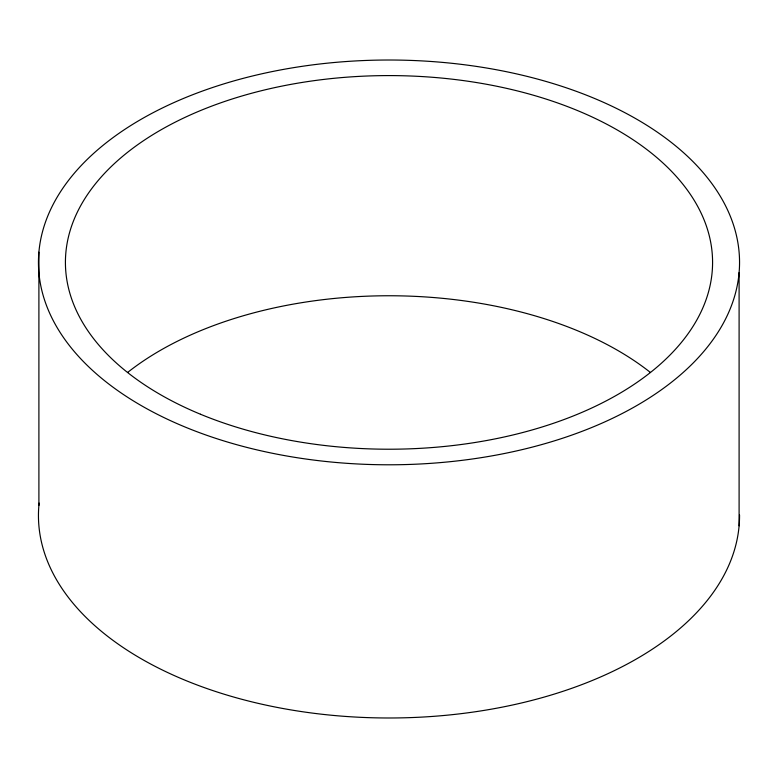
<?xml version="1.0" encoding="UTF-8"?>
<svg xmlns="http://www.w3.org/2000/svg" width="778" height="778" viewBox="0 0 778 778"><rect width="100%" height="100%" fill="white"/><g stroke="black" fill="none" stroke-linecap="round" stroke-linejoin="round"><path stroke-width="1.17" d="M739.1 272.621A350.547 202.387 0 0 1 198.623 432.344A350.547 202.387 0 0 1 229.277 82.244A350.547 202.387 0 0 1 739.1 272.621L739.1 525.821M38.9 252.179L38.9 505.379M739.547 514.987A350.547 202.387 0 0 1 378.682 717.9A350.547 202.387 0 0 1 39.124 503.074M127.582 372.477A323.58 186.817 0 0 1 650.486 372.526M200.471 414.236A323.58 186.817 0 0 0 711.014 280.751A323.58 186.817 0 0 0 255.515 92.222A323.58 186.817 0 0 0 200.471 414.236"/></g></svg>
